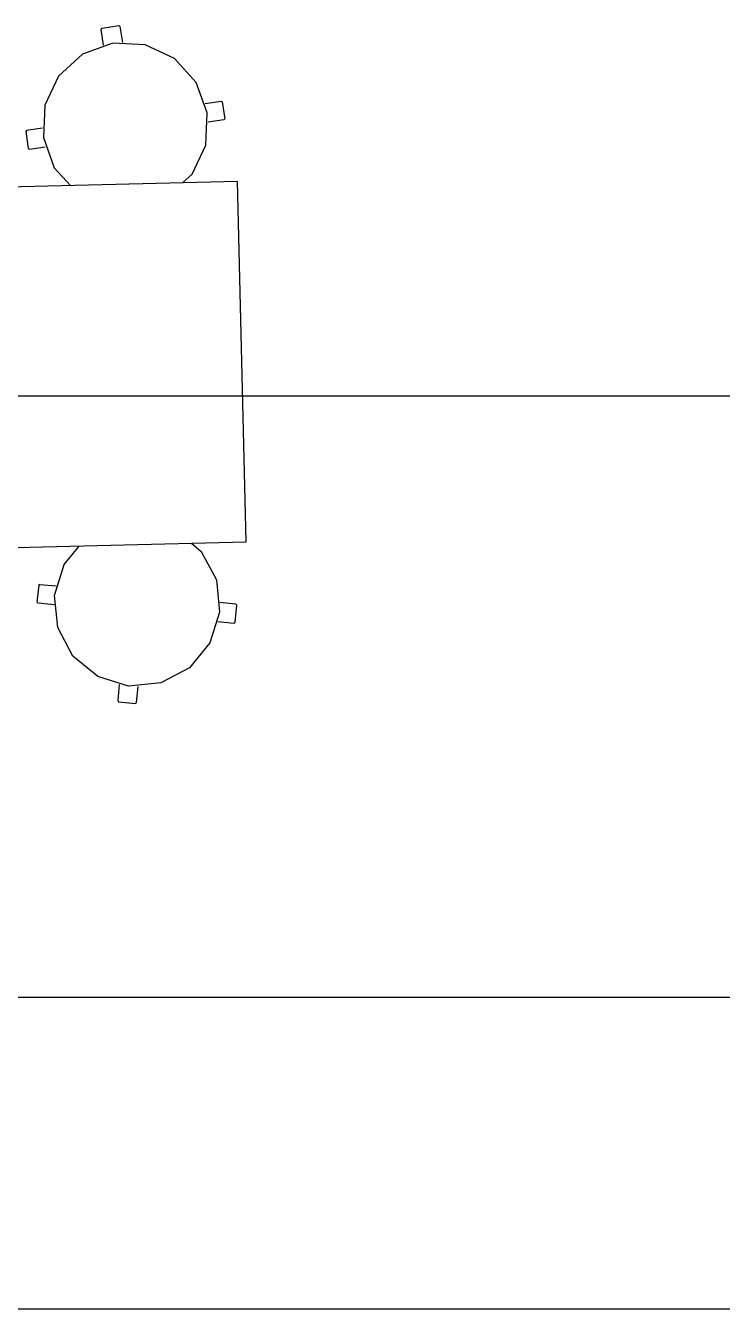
# Model space of a CAD drawing. Header units: metres. Extents: x 2.5 to 42.6, y 0.9 to 31.9.
# Drawn here: x 35.815 to 36.394, y 10.89 to 11.958 of the extents above; entities that cross this region are included whole.
import ezdxf

# ---------------------------------------------------------------- set-up
doc = ezdxf.new("R2010")
doc.units = ezdxf.units.M
for name, color, linetype in [('ARREDI', 9, 'Continuous'), ('PARETI_STRUTTURE', 7, 'Continuous'), ('WAYFINDING_RIQUADRI', 7, 'Continuous')]:
    doc.layers.add(name, color=color, linetype=linetype)

msp = doc.modelspace()

# ---------------------------------------------------------------- linework, layer by layer
at = {"layer": 'ARREDI'}
for points in [[(35.8775, 11.9553), (35.8782, 11.9562)], [(35.8795, 11.9421), (35.8775, 11.9553)], [(35.8782, 11.9562), (35.8922, 11.9584)], [(35.8922, 11.9584), (35.8931, 11.9577)], [(35.8931, 11.9577), (35.8951, 11.9444)], [(35.8872, 11.9437), (35.8619, 11.9346), (35.8421, 11.9164), (35.8306, 11.8921), (35.8294, 11.8653), (35.8385, 11.84), (35.8519, 11.8253)], [(35.9452, 11.8276), (35.953, 11.8347), (35.9644, 11.859), (35.9657, 11.8859), (35.9565, 11.9112), (35.9384, 11.931), (35.9141, 11.9425), (35.8872, 11.9437)], [(35.964, 11.8936), (35.9773, 11.8956)], [(35.9773, 11.8956), (35.9782, 11.8949)], [(35.9782, 11.895), (35.9803, 11.8809)], [(35.9796, 11.88), (35.9664, 11.878)], [(35.9803, 11.8809), (35.9796, 11.88)], [(35.8154, 11.8711), (35.8147, 11.8702)], [(35.8147, 11.8702), (35.8169, 11.8562)], [(35.8287, 11.8731), (35.8154, 11.8711)], [(35.8169, 11.8562), (35.8178, 11.8555)], [(35.8178, 11.8555), (35.831, 11.8575)], [(35.9003, 11.4089), (35.8746, 11.4168), (35.8539, 11.4339), (35.8413, 11.4577), (35.8387, 11.4844), (35.8466, 11.5101), (35.8592, 11.5254)], [(35.9526, 11.5277), (35.9607, 11.521), (35.9733, 11.4973), (35.9758, 11.4705), (35.9679, 11.4448), (35.9508, 11.4241), (35.9271, 11.4115), (35.9003, 11.4089)], [(35.8243, 11.4787), (35.8258, 11.4928)], [(35.8258, 11.4928), (35.8266, 11.4936)], [(35.8266, 11.4935), (35.84, 11.4922)], [(35.825, 11.4779), (35.8243, 11.4787)], [(35.8384, 11.4765), (35.825, 11.4779)], [(35.9895, 11.477), (35.9762, 11.4784)], [(35.9888, 11.462), (35.9902, 11.4761)], [(35.9902, 11.4761), (35.9895, 11.477)], [(35.9746, 11.4627), (35.9879, 11.4613)], [(35.9879, 11.4613), (35.9888, 11.462)], [(35.8925, 11.4101), (35.8912, 11.3968)], [(35.9068, 11.3952), (35.9082, 11.4085)], [(35.8912, 11.3968), (35.8919, 11.3959)], [(35.8919, 11.3959), (35.906, 11.3945)], [(35.906, 11.3945), (35.9068, 11.3952)]]:
    msp.add_lwpolyline(points, dxfattribs=at)
msp.add_lwpolyline([(35.2777, 11.5112), (35.998, 11.5288), (35.9907, 11.8287), (35.2703, 11.8111)], close=True, dxfattribs=at)
at = {"layer": 'PARETI_STRUTTURE'}
msp.add_lwpolyline([(37.3096, 10.8904), (34.3466, 10.8904)], dxfattribs=at)
at = {"layer": 'WAYFINDING_RIQUADRI'}
msp.add_lwpolyline([(34.2, 11.15), (36.8, 11.15), (36.8, 11.65), (34.2, 11.65)], close=True, dxfattribs=at)

doc.saveas('drawing.dxf')
